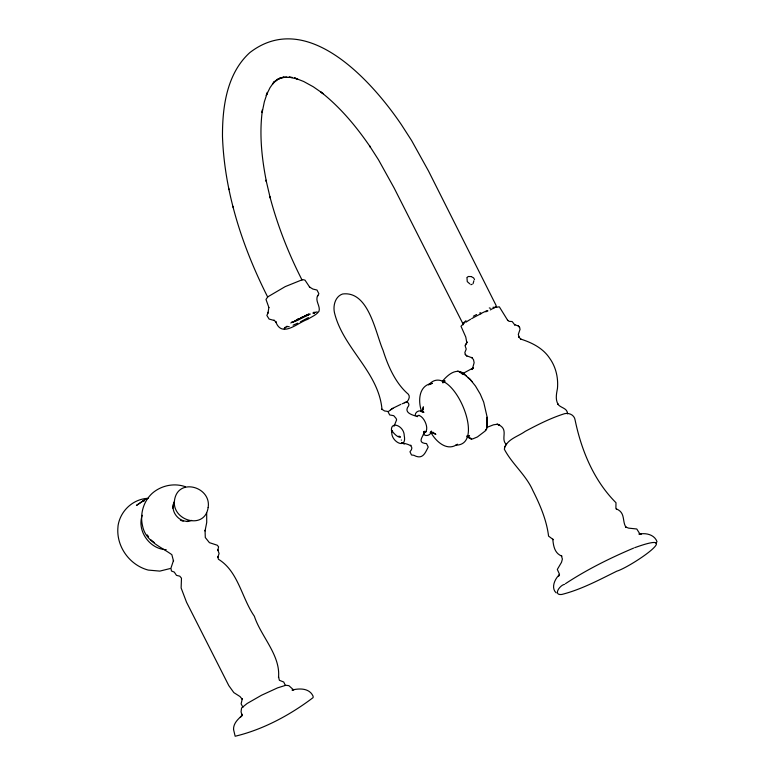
<?xml version="1.0" encoding="UTF-8"?>
<svg xmlns="http://www.w3.org/2000/svg" width="775" height="775" viewBox="0 0 775 775"><rect width="100%" height="100%" fill="white"/><g stroke="black" fill="none" stroke-linecap="round" stroke-linejoin="round"><path stroke-width="1.16" d="M486.952 425.775L486.981 417.289M467.015 278.264L467.257 281.616L469.834 283.873M655.999 543.411L656.997 541.589C654.342 534.498 645.73 532.638 638.958 534.169L641.293 534.043L639.365 533.636L640.121 534.304L636.779 528.996L628.593 528.133L625.512 526.903L626.113 527.436C621.812 521.459 625.938 512.537 616.115 508.826L616.716 509.349L615.902 507.867L615.989 502.733C593.873 480.616 581.415 450.488 575.147 420.224C574.42 414.334 567.775 412.038 562.824 414.257C549.698 418.597 537.317 424.903 525.15 431.404C518 436.606 506.278 439.367 504.322 449.171C511.907 463.876 526.099 474.998 532.871 490.594C540.117 504.951 546.588 520.054 548.574 536.126L553.36 539.681L552.778 539.148C553.418 545.813 554.493 553.321 561.904 556.14L561.323 555.617L562.388 559.027L561.526 562.272L557.322 569.441L559.502 574.275L558.649 576.096L559.463 574.614C554.832 578.867 550.705 587.867 556.188 592.885M415.129 415.274C415.448 410.895 420.98 409.365 423.886 412.407L422.065 411.283M394.039 426.26L396.616 419.837L396.141 418.49L393.729 415.671L389.689 414.954L388.052 411.796L392.431 408.464L400.869 404.327M142.261 515.288C136.603 530.739 149.875 549.349 166.17 549.64M173.774 502.646L172.738 508.177M174.288 501.706C169.163 512.023 180.914 524.927 191.628 520.383M485.373 430.464L486.748 428.556L487.126 417.076L483.697 402.138L480.277 394.126L475.482 386.047L469.96 379.188L466.075 375.894M472.295 369.317L474.135 362.7L473.506 359.668L471.665 357.391L472.052 357.817L466.443 355.677M284.716 327.408L284.231 328.803L287.07 326.159M442.283 381.426C448.493 373.928 458.064 366.013 466.56 376.166M425.243 432.237C429.515 428.565 423.789 415.807 418.413 415.4M472.275 369.491L472.973 367.621L472.178 369.045M292.243 322.012L290.799 323.01M296.534 320.123L295.081 321.121M297.203 320.249L296.825 320.278M297.125 320.443L297.522 320.337M296.118 320.278L299.363 319.232L298.075 318.864M298.675 319.184L298.375 319.019M308.789 314.146L300.516 318.079M300.816 318.234L301.213 318.137M301.117 318.399L301.514 318.293M302.957 317.295L302.734 316.946M307.346 315.144L304.507 316.035M304.808 316.19L304.875 315.997M306.348 314.931L308.373 314.301M306.648 315.086L307.045 314.989M309.089 314.301L307.636 315.299M442.922 382.947L443.377 381.881M504.748 446.904L505.397 445.732M505.939 444.734L506.55 443.629M428.604 385.001C450.246 359.019 488.415 445.451 455.719 445.15M465.678 344.536L467.286 342.046L466.812 342.831L465.775 337.048L460.999 326.236L464.671 322.652M466.889 356.171L465.242 354.311L464.874 352.509L466.23 349.05L465.252 346.241L465.62 344.633M465.145 345.408L466.133 343.79M495.787 307.171L496.145 305.544L428.507 171.004L411.632 140.585L401.343 124.61C371.709 80.891 306.939 8.409 249.744 52.671C226.755 73.606 222.328 107.028 222.483 136.526C224.479 192.684 242.536 247.225 267.704 297.077M473.06 283.708L473.903 280.715M425.746 432.121L426.279 431.442M443.523 382.22L444.705 380.767L442.777 382.201L445.044 381.077L442.912 382.065M472.314 369.123L473.38 367.834L462.036 373.957M406.555 402.37C408.454 400.355 410.556 396.635 408.299 394.204C395.793 383.528 388.139 366.565 383.063 350.329C375.507 333.134 368.842 290.528 342.56 294.006C335.178 296.525 332.93 305.612 334.442 312.596C342.947 348.237 378.684 371.835 381.988 409.394M314.175 313.575L314.805 312.141M421.532 410.963L423.082 409.326L422.336 410.266L423.373 406.807L423.121 409.936M297.958 319.184L298.472 318.757M296.709 320.598L297.222 320.182L296.602 319.93M298.259 319.339L298.772 318.922M300.4 318.399L303.054 317.033L302.541 317.45M304.381 316.345L304.904 315.929M490.313 309.942L492.028 308.896A19.007 2.015 -26.7 0 1 494.237 308.15M466.908 277.557L468.294 276.501L471.055 276.578M465.988 320.705L463.266 323.049L463.169 324.783M430.377 384.138L429.844 384.526L432.353 383.296C418.519 385.175 417.909 401.159 421.61 411.632M564.568 584.35C559.773 585.154 552.749 595.52 561.691 594.483C581.124 589.591 598.998 579.962 616.871 571.146C630.743 567 686.824 528.812 634.686 547.692M390.639 409.781L392.973 408.309M565.479 583.672C586.908 569.557 610.022 558.107 633.621 548.099M308.421 317.556L300.4 321.858M293.531 321.77L295.808 320.482M293.037 322.177L297.271 319.833M294.597 321.615L310.281 314.049M473.36 316.229L476.567 314.514M430.28 432.673L431.472 431.074C431.229 434.639 426.967 436.838 424.002 434.736M479.725 313.003L480.393 312.664M298.162 319.358L303.49 316.723M481.575 313.449L480.481 313.982A19.007 2.015 -26.7 0 0 471.607 318.69M423.76 432.712L424.312 431.646L423.45 434.649L424.351 431.229C424.09 435.812 416.843 441.886 424.671 443.387L426.521 443.571L428.217 447.068C425.204 452.736 422.879 460.185 413.831 455.283L411.506 454.993L409.965 451.757C415.594 445.48 407.282 444.036 401.518 442.806L404.376 444.075M300.768 317.895L303.161 316.743M480.442 313.72L487.213 310.552M304.284 316.365L308.043 314.718M297.736 323.136L293.076 325.19M305.311 315.774L309.177 314.195M419.198 415.284L416.446 416.369L417.541 416.601C411.777 414.877 403.213 412.571 408.696 405.732C409.839 403.32 406.536 400.597 404.317 402.719M486.71 427.471L493.539 424.797L497.066 424.293L499.623 424.933L497.86 424.371M402.186 403.765L404.463 402.932M467.189 436.354L469.563 435.899L466.821 435.967M312.809 313.071L317.12 311.879M298.85 319.658L299.663 319.397M291.826 322.168L292.94 322.071M490.43 308.295L489.287 307.927M421.619 411.331L420.99 411.525L423.189 411.845L422.588 411.603M470.842 284.677L472.072 284.377M495.39 307.384L499.323 306.813L507.828 320.54L507.48 320.162L509.127 321.354L512.168 321.538L514.881 325.045L514.474 324.589L518.485 326.052M289.182 326.614L286.13 326.672M492.939 307.307L496.639 307.229M144.547 500.815L142.203 501.396L144.227 500.214L136.419 505.445L145.826 498.945L148.151 498.373M186.949 521.594L188.742 521.149M170.345 568.501L159.815 571.107L148.248 570.08C129.415 565.111 115.853 546.055 118.003 526.583L118.003 526.08C120.047 511.49 132.157 499.633 146.911 498.373L147.473 498.403M467.083 436.926L472.469 439.008L477.39 436.955L485.228 430.978L486.535 429.369L487 417.512M457.444 444.182C447.359 451.738 436.412 441.915 431.336 433.235M286.76 77.025L280.899 77.955L283.912 76.987L277.653 79.428L280.405 77.858L274.912 81.491L277.402 79.273L272.48 84.136L274.476 81.346L270.029 87.672L266.222 95.451L267.452 92.399L264.353 101.767L262.124 112.578L262.483 109.643C259.112 133.649 261.718 158.042 266.416 181.689L266.048 180.178L270.223 197.993L269.933 196.792C277.557 225.641 288.513 253.551 302.095 280.114M387.432 411.37L384.574 410.963L381.755 409.142M405.558 402.564L406.052 402.545M430.338 432.702L432.518 432.663L431.22 432.247L435.86 434.387L432.741 432.101M284.628 77.18L292.417 77.519L289.065 77.122L297.59 79.05L294.452 77.868L303.664 81.491L313.303 86.79L323.243 93.707L320.957 92.08C340.477 107.415 356.442 126.722 370.402 147.124L369.646 146L378.481 159.776L394.117 187.976L462.762 323.427M185.448 486.739C174.142 482.728 161.258 485.45 152.287 493.268C143.297 501.464 139.733 514.387 142.61 526.128C145.652 541.483 160.803 546.627 171.847 554.687L173.513 561.071L173.513 560.441L170.936 568.162L171.449 571.03L174.268 572.076L176.487 575.36L179.771 576.164L181.476 578.189L181.127 587.973L186.533 602.233L228.78 685.575L233.827 692.598L239.998 696.541L242.313 699.321L242.313 698.672L241.122 703.874L242.924 707.255M457.744 371.031L464.622 374.78M400.404 437.061C396.635 438.195 389.37 427.655 392.557 431.065M401.402 440.142L401.276 439.968M496.998 424.157L499.429 425.204L497.627 424.303M471.403 276.665L473.593 277.886L474.532 279.533M180.401 520.141L183.142 521.275M471.19 438.902L469.069 437.923L471.558 439.076M460.001 372.194L464.341 374.722M400.2 436.935L398.98 436.034M150.592 539.632L154.186 542.51M498.8 424.865C509.252 429.805 499.875 438.999 506.569 444.705M410.663 445.131L411.079 445.518M468.042 377.57L469.64 379.091L467.858 377.367M519.26 326.934L520.093 329.201L518.33 334.364L519.056 337.193L518.669 336.776L521.12 339.508L520.722 339.082C531.892 342.627 542.917 348.12 549.611 358.186C555.869 366.875 558.407 377.812 557.458 388.411C556.489 393.7 555.123 399.542 558.165 404.443L557.709 403.94C560.315 408.144 567.474 407.728 567.523 413.811M313.952 312.964L313.701 312.267M465.242 354.311L465.698 354.814M472.13 381.629L469.96 379.188M518.039 325.558L519.715 327.428M147.24 534.886L148.577 536.784M232.897 206.344L233.188 207.545M228.635 188.112L228.993 189.623M391.792 432.605C391.356 441.857 407.137 450.198 404.23 435.627C404.182 425.456 389.176 419.914 391.714 432.179M285.365 685.478L283.728 682.019L279.387 680.295L278.535 676.778L278.516 677.457C280.695 655.292 260.865 636.285 254.365 616.251C241.732 598.145 238.293 571.262 218.405 559.24L217.794 556.653L217.794 557.322L219.093 553.505L217.775 549.756L217.765 550.531L218.598 546.84L217.262 545.222L209.415 542.655L205.297 537.53L205.046 530.274L205.046 530.962L206.722 522.437L206.673 512.827M465.93 322.226A19.007 2.015 -26.7 0 1 470.619 319.261M485.76 311.841A13.94 1.482 -26.7 0 1 487.959 310.911M268.896 307.53L267.879 313.11L268.344 312.267L266.862 315.435L269.099 319.067L274.34 320.521L273.943 320.162L276.2 322.197L275.813 321.848C281.838 338.384 297.988 322.448 307.597 319.368C311.405 316.839 316.268 315.134 318.99 311.298C320.685 306.009 314.621 300.787 317.827 295.488L317.363 296.321L318.883 293.754L317.014 290.044L312.868 289.046L309.38 286.934L309.767 287.273L304.992 280.133L302.657 279.572L285.2 286.624L267.772 296.854L265.999 299.45L268.896 307.53M233.546 729.478L235.154 736.24C263.151 729.575 290.179 714.996 313.1 697.616L313.119 696.241C309.419 687.958 299.46 688.219 291.991 690.05L293.744 690.06L288.881 685.662L285.859 685.274L277.615 687.851L261.533 695.243L247.099 703.506L241.577 707.992L241.054 711.77L241.916 714.986L241.936 714.104L241.664 715.877L240.337 717.233L242.246 715.354C238.041 719.084 233.333 723.356 233.546 729.478M208.155 507.518C204.726 530.701 171.159 520.519 174.559 500.011C178.124 477.235 211.536 486.758 208.155 507.518"/></g></svg>
